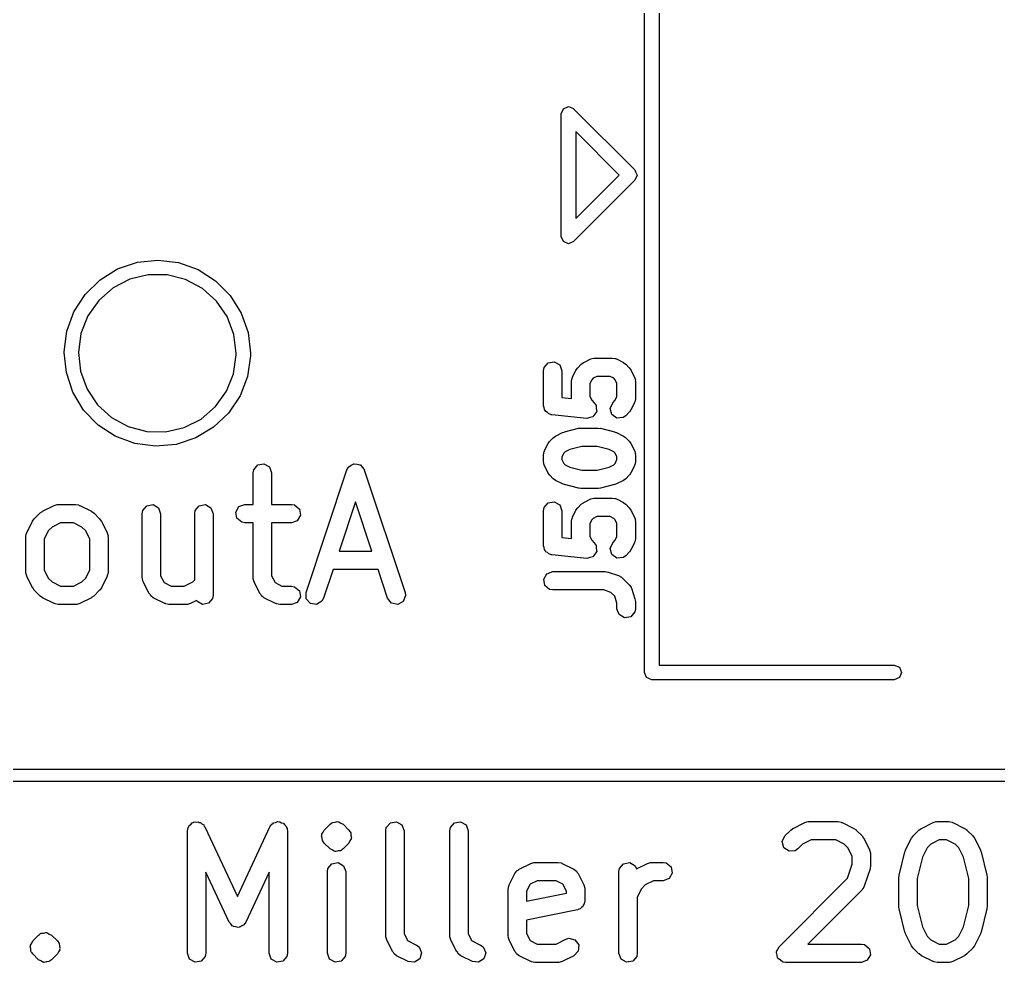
# Model space of a CAD drawing. Extents: x 59.1 to 151.1, y -119.5 to -80.2.
# Drawn here: x 131.72 to 139.71, y -119.53 to -111.83 of the extents above; entities that cross this region are included whole.
import ezdxf

# ---------------------------------------------------------------- set-up
doc = ezdxf.new("R2010")
doc.units = 0
doc.layers.add('BLACK', color=7, linetype='CONTINUOUS')

msp = doc.modelspace()

# ---------------------------------------------------------------- linework, layer by layer
at = {"layer": 'BLACK', "linetype": 'CONTINUOUS'}
for p, q in [((136.82, -117.16), (136.82, -102.04)), ((136.94, -102.1), (136.94, -117.1)), ((136.158, -112.558), (136.2, -112.54)), ((136.2, -112.54), (136.24, -112.556)), ((136.14, -112.6), (136.158, -112.558)), ((136.14, -113.6), (136.14, -112.6)), ((136.24, -112.556), (136.242, -112.558)), ((136.242, -112.558), (136.742, -113.058)), ((136.615, -113.1), (136.26, -112.745)), ((136.26, -112.745), (136.26, -113.455)), ((136.26, -113.455), (136.615, -113.1)), ((136.742, -113.058), (136.742, -113.058)), ((136.742, -113.058), (136.748, -113.072)), ((136.76, -113.1), (136.742, -113.142)), ((136.748, -113.072), (136.76, -113.1)), ((136.742, -113.142), (136.242, -113.642)), ((136.742, -113.142), (136.742, -113.142)), ((136.158, -113.642), (136.14, -113.6)), ((136.2, -113.66), (136.158, -113.642)), ((136.242, -113.642), (136.2, -113.66)), ((132.518, -113.866), (132.679, -113.812)), ((132.679, -113.812), (132.847, -113.794)), ((132.847, -113.794), (133.016, -113.814)), ((133.016, -113.814), (133.175, -113.871)), ((132.374, -113.955), (132.518, -113.866)), ((132.768, -113.914), (132.617, -113.95)), ((132.923, -113.914), (132.768, -113.914)), ((133.073, -113.952), (132.923, -113.914)), ((133.175, -113.871), (133.318, -113.962)), ((132.253, -114.074), (132.374, -113.955)), ((132.617, -113.95), (132.48, -114.021)), ((133.21, -114.025), (133.073, -113.952)), ((133.318, -113.962), (133.438, -114.082)), ((132.161, -114.216), (132.253, -114.074)), ((132.48, -114.021), (132.363, -114.123)), ((133.326, -114.128), (133.21, -114.025)), ((132.363, -114.123), (132.274, -114.249)), ((133.413, -114.255), (133.326, -114.128)), ((133.438, -114.082), (133.527, -114.226)), ((132.103, -114.375), (132.161, -114.216)), ((133.527, -114.226), (133.583, -114.386)), ((132.274, -114.249), (132.218, -114.394)), ((133.468, -114.4), (133.413, -114.255)), ((132.082, -114.543), (132.103, -114.375)), ((132.218, -114.394), (132.197, -114.547)), ((133.583, -114.386), (133.602, -114.554)), ((133.487, -114.554), (133.468, -114.4)), ((132.082, -114.547), (132.082, -114.543)), ((132.099, -114.712), (132.082, -114.547)), ((132.197, -114.547), (132.214, -114.701)), ((133.487, -114.568), (133.487, -114.554)), ((133.602, -114.554), (133.602, -114.575)), ((133.465, -114.721), (133.487, -114.568)), ((133.602, -114.575), (133.578, -114.743)), ((136.001, -114.671), (136.034, -114.632)), ((136.034, -114.632), (136.084, -114.623)), ((136.084, -114.623), (136.129, -114.649)), ((136.304, -114.644), (136.322, -114.631)), ((136.322, -114.631), (136.324, -114.63)), ((136.324, -114.63), (136.381, -114.601)), ((136.381, -114.601), (136.406, -114.594)), ((136.406, -114.594), (136.41, -114.595)), ((136.41, -114.595), (136.414, -114.594)), ((136.414, -114.594), (136.557, -114.594)), ((136.557, -114.594), (136.583, -114.598)), ((136.583, -114.598), (136.586, -114.601)), ((136.586, -114.601), (136.591, -114.601)), ((136.591, -114.601), (136.648, -114.63)), ((136.648, -114.63), (136.666, -114.643)), ((132.152, -114.873), (132.099, -114.712)), ((132.214, -114.701), (132.268, -114.847)), ((135.996, -114.697), (136.001, -114.671)), ((135.996, -114.983), (135.996, -114.697)), ((136.129, -114.649), (136.146, -114.697)), ((136.146, -114.697), (136.146, -114.915)), ((136.233, -114.749), (136.261, -114.692)), ((136.261, -114.692), (136.275, -114.674)), ((136.275, -114.674), (136.276, -114.673)), ((136.276, -114.673), (136.304, -114.644)), ((136.666, -114.643), (136.667, -114.644)), ((136.667, -114.644), (136.696, -114.673)), ((136.696, -114.673), (136.709, -114.691)), ((136.709, -114.691), (136.71, -114.692)), ((136.71, -114.692), (136.739, -114.749)), ((133.407, -114.865), (133.465, -114.721)), ((133.578, -114.743), (133.518, -114.901)), ((136.225, -114.783), (136.23, -114.757)), ((136.225, -114.923), (136.225, -114.783)), ((136.23, -114.757), (136.232, -114.754)), ((136.232, -114.754), (136.233, -114.749)), ((136.39, -114.77), (136.375, -114.801)), ((136.402, -114.759), (136.39, -114.77)), ((136.432, -114.744), (136.402, -114.759)), ((136.539, -114.744), (136.432, -114.744)), ((136.57, -114.759), (136.539, -114.744)), ((136.581, -114.77), (136.57, -114.759)), ((136.596, -114.801), (136.581, -114.77)), ((136.739, -114.749), (136.746, -114.774)), ((136.746, -114.774), (136.745, -114.779)), ((136.745, -114.779), (136.746, -114.783)), ((136.746, -114.783), (136.746, -114.926)), ((132.24, -115.018), (132.152, -114.873)), ((132.268, -114.847), (132.354, -114.975)), ((133.317, -114.99), (133.407, -114.865)), ((136.375, -114.801), (136.375, -114.908)), ((136.596, -114.908), (136.596, -114.801)), ((133.518, -114.901), (133.424, -115.043)), ((136.146, -114.915), (136.225, -114.923)), ((136.375, -114.908), (136.39, -114.938)), ((136.39, -114.938), (136.41, -114.958)), ((136.561, -114.958), (136.581, -114.938)), ((136.581, -114.938), (136.596, -114.908)), ((136.742, -114.951), (136.739, -114.955)), ((136.746, -114.926), (136.742, -114.951)), ((132.358, -115.14), (132.24, -115.018)), ((132.354, -114.975), (132.469, -115.08)), ((133.199, -115.091), (133.317, -114.99)), ((136.002, -114.998), (135.996, -114.983)), ((136.003, -115.014), (136.002, -114.998)), ((136.01, -115.021), (136.003, -115.014)), ((136.014, -115.031), (136.01, -115.021)), ((136.028, -115.039), (136.014, -115.031)), ((136.41, -114.958), (136.425, -114.98)), ((136.429, -115.032), (136.415, -115.052)), ((136.425, -114.98), (136.425, -114.98)), ((136.425, -114.98), (136.426, -114.981)), ((136.426, -114.981), (136.427, -115.006)), ((136.427, -115.006), (136.43, -115.031)), ((136.43, -115.031), (136.429, -115.031)), ((136.429, -115.031), (136.429, -115.032)), ((136.54, -115.005), (136.561, -114.958)), ((136.553, -115.054), (136.54, -115.005)), ((136.71, -115.016), (136.697, -115.034)), ((136.739, -114.959), (136.71, -115.016)), ((136.739, -114.955), (136.739, -114.959)), ((132.469, -115.08), (132.605, -115.153)), ((133.06, -115.161), (133.199, -115.091)), ((133.424, -115.043), (133.301, -115.159)), ((136.039, -115.05), (136.028, -115.039)), ((136.056, -115.055), (136.039, -115.05)), ((136.058, -115.057), (136.056, -115.055)), ((136.06, -115.056), (136.058, -115.057)), ((136.064, -115.057), (136.06, -115.056)), ((136.35, -115.086), (136.064, -115.057)), ((136.351, -115.086), (136.35, -115.086)), ((136.35, -115.086), (136.35, -115.086)), ((136.375, -115.08), (136.351, -115.086)), ((136.399, -115.073), (136.375, -115.08)), ((136.4, -115.073), (136.399, -115.073)), ((136.415, -115.052), (136.4, -115.073)), ((136.4, -115.073), (136.4, -115.073)), ((136.595, -115.084), (136.553, -115.054)), ((136.646, -115.079), (136.595, -115.084)), ((136.667, -115.064), (136.646, -115.079)), ((136.696, -115.036), (136.667, -115.064)), ((136.697, -115.034), (136.696, -115.036)), ((132.499, -115.232), (132.358, -115.14)), ((132.605, -115.153), (132.755, -115.193)), ((132.755, -115.193), (132.909, -115.195)), ((132.909, -115.195), (133.06, -115.161)), ((133.301, -115.159), (133.156, -115.246)), ((136.168, -115.196), (136.282, -115.167)), ((136.282, -115.167), (136.297, -115.166)), ((136.297, -115.166), (136.3, -115.165)), ((136.3, -115.165), (136.443, -115.165)), ((136.443, -115.165), (136.458, -115.168)), ((136.458, -115.168), (136.461, -115.167)), ((136.461, -115.167), (136.575, -115.196)), ((132.658, -115.291), (132.499, -115.232)), ((133.156, -115.246), (132.995, -115.298)), ((136.046, -115.274), (136.047, -115.273)), ((136.047, -115.273), (136.076, -115.244)), ((136.076, -115.244), (136.094, -115.231)), ((136.094, -115.231), (136.095, -115.23)), ((136.095, -115.23), (136.152, -115.201)), ((136.152, -115.201), (136.165, -115.198)), ((136.165, -115.198), (136.168, -115.196)), ((136.575, -115.196), (136.587, -115.201)), ((136.587, -115.201), (136.591, -115.201)), ((136.591, -115.201), (136.648, -115.23)), ((136.648, -115.23), (136.666, -115.243)), ((136.666, -115.243), (136.667, -115.244)), ((136.667, -115.244), (136.696, -115.273)), ((136.696, -115.273), (136.709, -115.291)), ((132.826, -115.314), (132.658, -115.291)), ((132.995, -115.298), (132.826, -115.314)), ((136.004, -115.349), (136.033, -115.292)), ((136.004, -115.354), (136.004, -115.349)), ((136.033, -115.292), (136.046, -115.274)), ((136.212, -115.339), (136.173, -115.359)), ((136.309, -115.315), (136.212, -115.339)), ((136.434, -115.315), (136.309, -115.315)), ((136.531, -115.339), (136.434, -115.315)), ((136.57, -115.359), (136.531, -115.339)), ((136.709, -115.291), (136.71, -115.292)), ((136.71, -115.292), (136.739, -115.349)), ((136.739, -115.349), (136.746, -115.374)), ((135.996, -115.383), (136.001, -115.357)), ((135.996, -115.44), (135.996, -115.383)), ((136.001, -115.357), (136.004, -115.354)), ((136.162, -115.37), (136.146, -115.401)), ((136.146, -115.401), (136.146, -115.422)), ((136.146, -115.422), (136.162, -115.453)), ((136.173, -115.359), (136.162, -115.37)), ((136.581, -115.37), (136.57, -115.359)), ((136.596, -115.401), (136.581, -115.37)), ((136.581, -115.453), (136.596, -115.422)), ((136.596, -115.422), (136.596, -115.401)), ((136.746, -115.374), (136.745, -115.379)), ((136.745, -115.379), (136.746, -115.383)), ((136.746, -115.383), (136.746, -115.44)), ((133.624, -115.53), (133.629, -115.505)), ((133.629, -115.505), (133.662, -115.465)), ((133.662, -115.465), (133.712, -115.457)), ((133.712, -115.457), (133.757, -115.482)), ((133.757, -115.482), (133.774, -115.53)), ((134.057, -116.507), (134.39, -115.507)), ((134.39, -115.507), (134.402, -115.484)), ((134.402, -115.484), (134.404, -115.483)), ((134.404, -115.483), (134.405, -115.481)), ((134.405, -115.481), (134.426, -115.469)), ((134.426, -115.469), (134.446, -115.457)), ((134.446, -115.457), (134.448, -115.457)), ((134.448, -115.457), (134.45, -115.456)), ((134.45, -115.456), (134.473, -115.461)), ((134.473, -115.461), (134.497, -115.464)), ((134.497, -115.464), (134.498, -115.466)), ((134.498, -115.466), (134.5, -115.466)), ((134.5, -115.466), (134.515, -115.485)), ((134.515, -115.485), (134.531, -115.503)), ((134.531, -115.503), (134.531, -115.505)), ((134.531, -115.505), (134.532, -115.507)), ((134.532, -115.507), (134.866, -116.507)), ((135.998, -115.444), (135.996, -115.44)), ((135.997, -115.449), (135.998, -115.444)), ((136.004, -115.474), (135.997, -115.449)), ((136.033, -115.531), (136.004, -115.474)), ((136.162, -115.453), (136.173, -115.464)), ((136.173, -115.464), (136.212, -115.484)), ((136.212, -115.484), (136.309, -115.508)), ((136.309, -115.508), (136.434, -115.508)), ((136.434, -115.508), (136.531, -115.484)), ((136.531, -115.484), (136.57, -115.464)), ((136.57, -115.464), (136.581, -115.453)), ((136.739, -115.474), (136.71, -115.531)), ((136.742, -115.466), (136.739, -115.469)), ((136.739, -115.469), (136.739, -115.474)), ((136.746, -115.44), (136.742, -115.466)), ((133.624, -115.789), (133.624, -115.53)), ((133.774, -115.53), (133.774, -115.789)), ((136.034, -115.532), (136.033, -115.531)), ((136.047, -115.55), (136.034, -115.532)), ((136.076, -115.579), (136.047, -115.55)), ((136.077, -115.579), (136.076, -115.579)), ((136.095, -115.593), (136.077, -115.579)), ((136.152, -115.621), (136.095, -115.593)), ((136.648, -115.593), (136.591, -115.621)), ((136.649, -115.592), (136.648, -115.593)), ((136.667, -115.579), (136.649, -115.592)), ((136.696, -115.55), (136.667, -115.579)), ((136.697, -115.549), (136.696, -115.55)), ((136.71, -115.531), (136.697, -115.549)), ((136.156, -115.622), (136.152, -115.621)), ((136.168, -115.627), (136.156, -115.622)), ((136.282, -115.656), (136.168, -115.627)), ((136.285, -115.655), (136.282, -115.656)), ((136.3, -115.658), (136.285, -115.655)), ((136.443, -115.658), (136.3, -115.658)), ((136.446, -115.657), (136.443, -115.658)), ((136.461, -115.656), (136.446, -115.657)), ((136.575, -115.627), (136.461, -115.656)), ((136.578, -115.625), (136.575, -115.627)), ((136.591, -115.621), (136.578, -115.625)), ((136.324, -115.773), (136.381, -115.744)), ((136.381, -115.744), (136.406, -115.737)), ((136.406, -115.737), (136.41, -115.738)), ((136.41, -115.738), (136.414, -115.736)), ((136.414, -115.736), (136.557, -115.736)), ((136.557, -115.736), (136.583, -115.741)), ((136.583, -115.741), (136.586, -115.744)), ((136.586, -115.744), (136.591, -115.744)), ((136.591, -115.744), (136.648, -115.773)), ((131.904, -115.844), (131.999, -115.797)), ((131.999, -115.797), (132.024, -115.789)), ((132.024, -115.789), (132.028, -115.79)), ((132.028, -115.79), (132.032, -115.789)), ((132.032, -115.789), (132.175, -115.789)), ((132.175, -115.789), (132.201, -115.793)), ((132.201, -115.793), (132.204, -115.796)), ((132.204, -115.796), (132.209, -115.797)), ((132.209, -115.797), (132.304, -115.844)), ((132.724, -115.838), (132.757, -115.799)), ((132.757, -115.799), (132.807, -115.79)), ((132.807, -115.79), (132.852, -115.816)), ((132.852, -115.816), (132.869, -115.864)), ((133.152, -115.838), (133.185, -115.799)), ((133.185, -115.799), (133.236, -115.79)), ((133.236, -115.79), (133.28, -115.816)), ((133.28, -115.816), (133.298, -115.864)), ((133.482, -115.851), (133.508, -115.806)), ((133.508, -115.806), (133.556, -115.789)), ((133.556, -115.789), (133.624, -115.789)), ((133.774, -115.789), (133.937, -115.789)), ((133.937, -115.789), (133.963, -115.793)), ((133.963, -115.793), (134.002, -115.826)), ((134.002, -115.826), (134.011, -115.877)), ((134.461, -115.768), (134.327, -116.17)), ((134.595, -116.17), (134.461, -115.768)), ((135.996, -115.84), (136.001, -115.814)), ((136.001, -115.814), (136.034, -115.775)), ((136.034, -115.775), (136.084, -115.766)), ((136.084, -115.766), (136.129, -115.792)), ((136.129, -115.792), (136.146, -115.84)), ((136.261, -115.835), (136.275, -115.817)), ((136.275, -115.817), (136.276, -115.816)), ((136.276, -115.816), (136.304, -115.787)), ((136.304, -115.787), (136.322, -115.774)), ((136.322, -115.774), (136.324, -115.773)), ((136.648, -115.773), (136.666, -115.786)), ((136.666, -115.786), (136.667, -115.787)), ((136.667, -115.787), (136.696, -115.816)), ((136.696, -115.816), (136.709, -115.834)), ((131.823, -115.925), (131.836, -115.907)), ((131.836, -115.907), (131.837, -115.906)), ((131.837, -115.906), (131.884, -115.858)), ((131.884, -115.858), (131.903, -115.845)), ((131.903, -115.845), (131.904, -115.844)), ((132.304, -115.844), (132.322, -115.858)), ((132.322, -115.858), (132.324, -115.858)), ((132.324, -115.858), (132.371, -115.906)), ((132.371, -115.906), (132.384, -115.924)), ((132.719, -115.864), (132.724, -115.838)), ((132.719, -116.388), (132.719, -115.864)), ((132.869, -115.864), (132.869, -116.37)), ((133.148, -115.864), (133.152, -115.838)), ((133.148, -116.404), (133.148, -115.864)), ((133.298, -115.864), (133.298, -116.53)), ((133.491, -115.901), (133.482, -115.851)), ((133.531, -115.934), (133.491, -115.901)), ((134.011, -115.877), (133.985, -115.921)), ((135.996, -116.126), (135.996, -115.84)), ((136.146, -115.84), (136.146, -116.058)), ((136.225, -115.926), (136.23, -115.9)), ((136.23, -115.9), (136.232, -115.897)), ((136.232, -115.897), (136.233, -115.892)), ((136.233, -115.892), (136.261, -115.835)), ((136.39, -115.913), (136.375, -115.943)), ((136.402, -115.902), (136.39, -115.913)), ((136.432, -115.886), (136.402, -115.902)), ((136.539, -115.886), (136.432, -115.886)), ((136.57, -115.902), (136.539, -115.886)), ((136.581, -115.913), (136.57, -115.902)), ((136.596, -115.943), (136.581, -115.913)), ((136.709, -115.834), (136.71, -115.835)), ((136.71, -115.835), (136.739, -115.892)), ((136.739, -115.892), (136.746, -115.917)), ((131.775, -116.021), (131.823, -115.925)), ((131.982, -115.973), (131.951, -116.003)), ((132.05, -115.939), (131.982, -115.973)), ((132.158, -115.939), (132.05, -115.939)), ((132.226, -115.973), (132.158, -115.939)), ((132.257, -116.003), (132.226, -115.973)), ((132.384, -115.924), (132.385, -115.925)), ((132.385, -115.925), (132.433, -116.021)), ((133.556, -115.939), (133.531, -115.934)), ((133.624, -115.939), (133.556, -115.939)), ((133.624, -116.388), (133.624, -115.939)), ((133.937, -115.939), (133.774, -115.939)), ((133.774, -115.939), (133.774, -116.37)), ((133.985, -115.921), (133.937, -115.939)), ((136.225, -116.066), (136.225, -115.926)), ((136.375, -115.943), (136.375, -116.051)), ((136.596, -116.051), (136.596, -115.943)), ((136.746, -115.917), (136.745, -115.922)), ((136.745, -115.922), (136.746, -115.926)), ((136.746, -115.926), (136.746, -116.069)), ((131.767, -116.054), (131.772, -116.029)), ((131.767, -116.34), (131.767, -116.054)), ((131.772, -116.029), (131.774, -116.025)), ((131.774, -116.025), (131.775, -116.021)), ((131.951, -116.003), (131.917, -116.072)), ((131.917, -116.072), (131.917, -116.322)), ((132.291, -116.072), (132.257, -116.003)), ((132.291, -116.322), (132.291, -116.072)), ((132.433, -116.021), (132.44, -116.046)), ((132.44, -116.046), (132.439, -116.05)), ((132.439, -116.05), (132.441, -116.054)), ((132.441, -116.054), (132.441, -116.34)), ((136.146, -116.058), (136.225, -116.066)), ((136.375, -116.051), (136.39, -116.081)), ((136.581, -116.081), (136.596, -116.051)), ((136.746, -116.069), (136.742, -116.094)), ((136.002, -116.141), (135.996, -116.126)), ((136.003, -116.157), (136.002, -116.141)), ((136.39, -116.081), (136.41, -116.101)), ((136.41, -116.101), (136.425, -116.123)), ((136.425, -116.123), (136.425, -116.123)), ((136.425, -116.123), (136.426, -116.123)), ((136.426, -116.123), (136.427, -116.149)), ((136.427, -116.149), (136.43, -116.174)), ((136.54, -116.148), (136.561, -116.101)), ((136.553, -116.197), (136.54, -116.148)), ((136.561, -116.101), (136.581, -116.081)), ((136.739, -116.102), (136.71, -116.159)), ((136.742, -116.094), (136.739, -116.098)), ((136.739, -116.098), (136.739, -116.102)), ((134.327, -116.17), (134.595, -116.17)), ((136.01, -116.164), (136.003, -116.157)), ((136.014, -116.174), (136.01, -116.164)), ((136.028, -116.182), (136.014, -116.174)), ((136.039, -116.193), (136.028, -116.182)), ((136.056, -116.198), (136.039, -116.193)), ((136.058, -116.2), (136.056, -116.198)), ((136.06, -116.199), (136.058, -116.2)), ((136.064, -116.2), (136.06, -116.199)), ((136.35, -116.229), (136.064, -116.2)), ((136.351, -116.229), (136.35, -116.229)), ((136.35, -116.229), (136.35, -116.229)), ((136.375, -116.222), (136.351, -116.229)), ((136.399, -116.216), (136.375, -116.222)), ((136.4, -116.216), (136.399, -116.216)), ((136.415, -116.195), (136.4, -116.216)), ((136.4, -116.216), (136.4, -116.216)), ((136.429, -116.175), (136.415, -116.195)), ((136.43, -116.174), (136.429, -116.174)), ((136.429, -116.174), (136.429, -116.175)), ((136.595, -116.227), (136.553, -116.197)), ((136.646, -116.222), (136.595, -116.227)), ((136.667, -116.207), (136.646, -116.222)), ((136.696, -116.179), (136.667, -116.207)), ((136.697, -116.177), (136.696, -116.179)), ((136.71, -116.159), (136.697, -116.177)), ((131.769, -116.344), (131.767, -116.34)), ((131.767, -116.348), (131.769, -116.344)), ((131.775, -116.373), (131.767, -116.348)), ((131.823, -116.469), (131.775, -116.373)), ((131.917, -116.322), (131.951, -116.391)), ((131.951, -116.391), (131.982, -116.421)), ((132.226, -116.421), (132.257, -116.391)), ((132.257, -116.391), (132.291, -116.322)), ((132.433, -116.373), (132.385, -116.469)), ((132.436, -116.366), (132.433, -116.369)), ((132.433, -116.369), (132.433, -116.373)), ((132.441, -116.34), (132.436, -116.366)), ((132.721, -116.392), (132.719, -116.388)), ((132.72, -116.396), (132.721, -116.392)), ((132.869, -116.37), (132.898, -116.427)), ((133.626, -116.392), (133.624, -116.388)), ((133.625, -116.396), (133.626, -116.392)), ((133.774, -116.37), (133.803, -116.427)), ((134.277, -116.32), (134.199, -116.554)), ((134.645, -116.32), (134.277, -116.32)), ((134.723, -116.554), (134.645, -116.32)), ((135.998, -116.398), (136.023, -116.354)), ((136.023, -116.354), (136.071, -116.336)), ((136.071, -116.336), (136.5, -116.336)), ((136.5, -116.336), (136.522, -116.34)), ((136.522, -116.34), (136.524, -116.34)), ((136.524, -116.34), (136.609, -116.369)), ((136.609, -116.369), (136.632, -116.381)), ((136.632, -116.381), (136.635, -116.385)), ((136.635, -116.385), (136.639, -116.387)), ((136.639, -116.387), (136.696, -116.444)), ((131.824, -116.47), (131.823, -116.469)), ((131.837, -116.488), (131.824, -116.47)), ((131.982, -116.421), (132.05, -116.455)), ((132.05, -116.455), (132.158, -116.455)), ((132.158, -116.455), (132.226, -116.421)), ((132.385, -116.469), (132.372, -116.487)), ((132.727, -116.421), (132.72, -116.396)), ((132.775, -116.516), (132.727, -116.421)), ((132.898, -116.427), (132.955, -116.455)), ((132.955, -116.455), (133.062, -116.455)), ((133.062, -116.455), (133.131, -116.421)), ((133.131, -116.421), (133.148, -116.404)), ((133.632, -116.421), (133.625, -116.396)), ((133.68, -116.516), (133.632, -116.421)), ((133.803, -116.427), (133.86, -116.455)), ((133.86, -116.455), (133.937, -116.455)), ((133.937, -116.455), (133.963, -116.46)), ((133.963, -116.46), (134.002, -116.493)), ((136.006, -116.449), (135.998, -116.398)), ((136.046, -116.482), (136.006, -116.449)), ((136.696, -116.444), (136.711, -116.465)), ((136.711, -116.465), (136.711, -116.47)), ((136.711, -116.47), (136.714, -116.473)), ((131.884, -116.536), (131.837, -116.488)), ((131.886, -116.536), (131.884, -116.536)), ((131.904, -116.55), (131.886, -116.536)), ((131.999, -116.597), (131.904, -116.55)), ((132.304, -116.55), (132.209, -116.597)), ((132.305, -116.549), (132.304, -116.55)), ((132.324, -116.536), (132.305, -116.549)), ((132.371, -116.488), (132.324, -116.536)), ((132.372, -116.487), (132.371, -116.488)), ((132.783, -116.524), (132.775, -116.516)), ((132.788, -116.534), (132.783, -116.524)), ((132.808, -116.55), (132.788, -116.534)), ((132.904, -116.597), (132.808, -116.55)), ((133.298, -116.53), (133.293, -116.556)), ((133.688, -116.524), (133.68, -116.516)), ((133.692, -116.534), (133.688, -116.524)), ((133.713, -116.55), (133.692, -116.534)), ((133.808, -116.597), (133.713, -116.55)), ((134.011, -116.543), (133.985, -116.588)), ((134.002, -116.493), (134.011, -116.543)), ((134.058, -116.558), (134.057, -116.507)), ((134.869, -116.532), (134.85, -116.58)), ((134.866, -116.507), (134.869, -116.532)), ((136.071, -116.486), (136.046, -116.482)), ((136.488, -116.486), (136.071, -116.486)), ((136.545, -116.506), (136.488, -116.486)), ((136.577, -116.538), (136.545, -116.506)), ((136.596, -116.595), (136.577, -116.538)), ((136.714, -116.473), (136.743, -116.559)), ((132.003, -116.598), (131.999, -116.597)), ((132.007, -116.601), (132.003, -116.598)), ((132.032, -116.605), (132.007, -116.601)), ((132.175, -116.605), (132.032, -116.605)), ((132.18, -116.604), (132.175, -116.605)), ((132.184, -116.605), (132.18, -116.604)), ((132.209, -116.597), (132.184, -116.605)), ((132.908, -116.598), (132.904, -116.597)), ((132.912, -116.601), (132.908, -116.598)), ((132.937, -116.605), (132.912, -116.601)), ((133.08, -116.605), (132.937, -116.605)), ((133.084, -116.604), (133.08, -116.605)), ((133.089, -116.605), (133.084, -116.604)), ((133.114, -116.597), (133.089, -116.605)), ((133.163, -116.573), (133.114, -116.597)), ((133.165, -116.579), (133.163, -116.573)), ((133.21, -116.604), (133.165, -116.579)), ((133.26, -116.595), (133.21, -116.604)), ((133.293, -116.556), (133.26, -116.595)), ((133.813, -116.598), (133.808, -116.597)), ((133.816, -116.601), (133.813, -116.598)), ((133.842, -116.605), (133.816, -116.601)), ((133.937, -116.605), (133.842, -116.605)), ((133.985, -116.588), (133.937, -116.605)), ((134.092, -116.596), (134.058, -116.558)), ((134.143, -116.604), (134.092, -116.596)), ((134.186, -116.577), (134.143, -116.604)), ((134.199, -116.554), (134.186, -116.577)), ((134.755, -116.594), (134.723, -116.554)), ((134.805, -116.605), (134.755, -116.594)), ((134.85, -116.58), (134.805, -116.605)), ((136.596, -116.64), (136.596, -116.595)), ((136.743, -116.559), (136.746, -116.581)), ((136.746, -116.581), (136.746, -116.583)), ((136.746, -116.583), (136.746, -116.64)), ((136.614, -116.688), (136.596, -116.64)), ((136.658, -116.714), (136.614, -116.688)), ((136.709, -116.705), (136.658, -116.714)), ((136.742, -116.666), (136.709, -116.705)), ((136.746, -116.64), (136.742, -116.666)), ((136.94, -117.1), (138.86, -117.1)), ((138.86, -117.1), (138.902, -117.118)), ((136.838, -117.202), (136.82, -117.16)), ((138.902, -117.118), (138.92, -117.16)), ((138.92, -117.16), (138.902, -117.202)), ((136.88, -117.22), (136.838, -117.202)), ((138.86, -117.22), (136.88, -117.22)), ((138.902, -117.202), (138.86, -117.22)), ((75, -117.95), (149, -117.95)), ((149, -118.05), (75, -118.05)), ((133.115, -118.4), (133.126, -118.387)), ((133.126, -118.387), (133.135, -118.386)), ((133.135, -118.386), (133.144, -118.38)), ((133.144, -118.38), (133.16, -118.381)), ((133.16, -118.381), (133.176, -118.379)), ((133.176, -118.379), (133.185, -118.384)), ((133.185, -118.384), (133.195, -118.384)), ((133.195, -118.384), (133.206, -118.396)), ((133.786, -118.395), (133.792, -118.387)), ((133.792, -118.387), (133.808, -118.385)), ((133.808, -118.385), (133.823, -118.378)), ((133.823, -118.378), (133.833, -118.38)), ((133.833, -118.38), (133.843, -118.379)), ((133.843, -118.379), (133.857, -118.387)), ((133.857, -118.387), (133.873, -118.391)), ((133.873, -118.391), (133.879, -118.399)), ((134.261, -118.394), (134.263, -118.391)), ((134.263, -118.391), (134.266, -118.39)), ((134.266, -118.39), (134.268, -118.387)), ((134.266, -118.39), (134.266, -118.39)), ((134.268, -118.387), (134.27, -118.387)), ((134.27, -118.387), (134.274, -118.384)), ((134.274, -118.384), (134.294, -118.383)), ((134.294, -118.383), (134.312, -118.378)), ((134.312, -118.378), (134.316, -118.379)), ((134.316, -118.379), (134.319, -118.379)), ((134.319, -118.379), (134.322, -118.38)), ((134.322, -118.38), (134.325, -118.38)), ((134.325, -118.38), (134.341, -118.391)), ((134.341, -118.391), (134.359, -118.399)), ((134.712, -118.427), (134.745, -118.387)), ((134.745, -118.387), (134.795, -118.379)), ((134.795, -118.379), (134.84, -118.404)), ((135.235, -118.427), (135.268, -118.387)), ((135.268, -118.387), (135.319, -118.379)), ((135.319, -118.379), (135.363, -118.404)), ((138.034, -118.433), (138.13, -118.385)), ((138.13, -118.385), (138.155, -118.378)), ((138.155, -118.378), (138.159, -118.379)), ((138.159, -118.379), (138.163, -118.377)), ((138.163, -118.377), (138.401, -118.377)), ((138.401, -118.377), (138.427, -118.382)), ((138.427, -118.382), (138.43, -118.385)), ((138.43, -118.385), (138.435, -118.385)), ((138.435, -118.385), (138.53, -118.433)), ((139.082, -118.433), (139.177, -118.385)), ((139.177, -118.385), (139.202, -118.378)), ((139.202, -118.378), (139.207, -118.379)), ((139.207, -118.379), (139.211, -118.377)), ((139.211, -118.377), (139.306, -118.377)), ((139.306, -118.377), (139.332, -118.382)), ((139.332, -118.382), (139.335, -118.385)), ((139.335, -118.385), (139.339, -118.385)), ((139.339, -118.385), (139.435, -118.433)), ((133.088, -118.452), (133.093, -118.427)), ((133.088, -119.452), (133.088, -118.452)), ((133.093, -118.427), (133.099, -118.419)), ((133.099, -118.419), (133.102, -118.409)), ((133.102, -118.409), (133.115, -118.4)), ((133.206, -118.396), (133.221, -118.404)), ((133.221, -118.404), (133.224, -118.414)), ((133.224, -118.414), (133.231, -118.421)), ((133.231, -118.421), (133.496, -118.989)), ((133.496, -118.989), (133.762, -118.421)), ((133.762, -118.421), (133.777, -118.399)), ((133.777, -118.399), (133.786, -118.395)), ((133.879, -118.399), (133.887, -118.404)), ((133.887, -118.404), (133.893, -118.42)), ((133.893, -118.42), (133.902, -118.433)), ((133.902, -118.433), (133.901, -118.443)), ((133.901, -118.443), (133.905, -118.452)), ((133.905, -118.452), (133.905, -119.452)), ((134.186, -118.481), (134.197, -118.465)), ((134.197, -118.465), (134.205, -118.447)), ((134.205, -118.447), (134.253, -118.399)), ((134.253, -118.399), (134.261, -118.394)), ((134.359, -118.399), (134.407, -118.447)), ((134.407, -118.447), (134.412, -118.455)), ((134.412, -118.455), (134.415, -118.457)), ((134.415, -118.457), (134.416, -118.46)), ((134.416, -118.46), (134.422, -118.468)), ((134.422, -118.468), (134.423, -118.488)), ((134.707, -118.452), (134.712, -118.427)), ((134.707, -119.31), (134.707, -118.452)), ((134.84, -118.404), (134.857, -118.452)), ((134.857, -118.452), (134.857, -119.292)), ((135.231, -118.452), (135.235, -118.427)), ((135.231, -119.31), (135.231, -118.452)), ((135.363, -118.404), (135.381, -118.452)), ((135.381, -118.452), (135.381, -119.292)), ((137.967, -118.495), (138.015, -118.447)), ((138.015, -118.447), (138.033, -118.434)), ((138.033, -118.434), (138.034, -118.433)), ((138.53, -118.433), (138.548, -118.446)), ((138.548, -118.446), (138.549, -118.447)), ((138.549, -118.447), (138.597, -118.495)), ((139.015, -118.495), (139.062, -118.447)), ((139.062, -118.447), (139.081, -118.434)), ((139.081, -118.434), (139.082, -118.433)), ((139.435, -118.433), (139.453, -118.446)), ((139.453, -118.446), (139.454, -118.447)), ((139.454, -118.447), (139.502, -118.495)), ((134.184, -118.493), (134.186, -118.487)), ((134.189, -118.512), (134.184, -118.493)), ((134.186, -118.487), (134.186, -118.481)), ((134.19, -118.532), (134.189, -118.512)), ((134.196, -118.54), (134.19, -118.532)), ((134.197, -118.543), (134.196, -118.54)), ((134.2, -118.545), (134.197, -118.543)), ((134.205, -118.553), (134.2, -118.545)), ((134.415, -118.535), (134.407, -118.553)), ((134.426, -118.519), (134.415, -118.535)), ((134.423, -118.488), (134.428, -118.507)), ((134.428, -118.507), (134.425, -118.513)), ((134.425, -118.513), (134.426, -118.519)), ((137.946, -118.541), (137.967, -118.495)), ((137.959, -118.591), (137.946, -118.541)), ((138.181, -118.527), (138.112, -118.562)), ((138.383, -118.527), (138.181, -118.527)), ((138.452, -118.562), (138.383, -118.527)), ((138.597, -118.495), (138.61, -118.513)), ((138.61, -118.513), (138.611, -118.514)), ((138.611, -118.514), (138.659, -118.609)), ((138.953, -118.609), (139.001, -118.514)), ((139.001, -118.514), (139.014, -118.496)), ((139.014, -118.496), (139.015, -118.495)), ((139.228, -118.527), (139.16, -118.562)), ((139.288, -118.527), (139.228, -118.527)), ((139.357, -118.562), (139.288, -118.527)), ((139.502, -118.495), (139.515, -118.513)), ((139.515, -118.513), (139.516, -118.514)), ((139.516, -118.514), (139.564, -118.609)), ((134.253, -118.601), (134.205, -118.553)), ((134.271, -118.609), (134.253, -118.601)), ((134.287, -118.62), (134.271, -118.609)), ((134.29, -118.62), (134.287, -118.62)), ((134.293, -118.621), (134.29, -118.62)), ((134.296, -118.621), (134.293, -118.621)), ((134.299, -118.622), (134.296, -118.621)), ((134.318, -118.617), (134.299, -118.622)), ((134.338, -118.616), (134.318, -118.617)), ((134.341, -118.613), (134.338, -118.616)), ((134.343, -118.613), (134.341, -118.613)), ((134.346, -118.61), (134.343, -118.613)), ((134.349, -118.609), (134.346, -118.61)), ((134.346, -118.61), (134.346, -118.61)), ((134.351, -118.606), (134.349, -118.609)), ((134.359, -118.601), (134.351, -118.606)), ((134.407, -118.553), (134.359, -118.601)), ((138.001, -118.62), (137.959, -118.591)), ((138.052, -118.616), (138.001, -118.62)), ((138.073, -118.601), (138.052, -118.616)), ((138.112, -118.562), (138.073, -118.601)), ((138.482, -118.592), (138.452, -118.562)), ((138.517, -118.661), (138.482, -118.592)), ((138.659, -118.609), (138.666, -118.634)), ((138.9, -118.815), (138.947, -118.625)), ((138.947, -118.625), (138.953, -118.613)), ((138.953, -118.613), (138.953, -118.609)), ((139.129, -118.592), (139.091, -118.669)), ((139.16, -118.562), (139.129, -118.592)), ((139.387, -118.592), (139.357, -118.562)), ((139.426, -118.669), (139.387, -118.592)), ((139.564, -118.609), (139.567, -118.622)), ((139.567, -118.622), (139.569, -118.625)), ((139.569, -118.625), (139.617, -118.815)), ((138.517, -118.726), (138.517, -118.661)), ((138.666, -118.634), (138.665, -118.639)), ((138.665, -118.639), (138.667, -118.643)), ((138.667, -118.643), (138.667, -118.738)), ((139.091, -118.669), (139.048, -118.843)), ((139.469, -118.843), (139.426, -118.669)), ((133.428, -119.198), (133.238, -118.79)), ((133.238, -118.79), (133.238, -119.452)), ((133.755, -118.79), (133.564, -119.198)), ((133.755, -119.452), (133.755, -118.79)), ((134.231, -118.786), (134.235, -118.76)), ((134.231, -119.452), (134.231, -118.786)), ((134.235, -118.76), (134.268, -118.721)), ((134.268, -118.721), (134.319, -118.712)), ((134.319, -118.712), (134.363, -118.738)), ((134.363, -118.738), (134.381, -118.786)), ((134.381, -118.786), (134.381, -119.452)), ((135.763, -118.8), (135.778, -118.779)), ((135.778, -118.779), (135.788, -118.774)), ((135.788, -118.774), (135.796, -118.766)), ((135.796, -118.766), (135.891, -118.719)), ((135.891, -118.719), (135.916, -118.711)), ((135.916, -118.711), (135.921, -118.712)), ((135.921, -118.712), (135.925, -118.711)), ((135.925, -118.711), (136.115, -118.711)), ((136.115, -118.711), (136.141, -118.715)), ((136.141, -118.715), (136.145, -118.718)), ((136.145, -118.718), (136.149, -118.719)), ((136.149, -118.719), (136.244, -118.766)), ((136.244, -118.766), (136.265, -118.782)), ((136.265, -118.782), (136.27, -118.792)), ((136.612, -118.786), (136.616, -118.76)), ((136.612, -119.452), (136.612, -118.786)), ((136.616, -118.76), (136.649, -118.721)), ((136.649, -118.721), (136.7, -118.712)), ((136.7, -118.712), (136.744, -118.738)), ((136.744, -118.738), (136.754, -118.764)), ((136.754, -118.764), (136.844, -118.719)), ((136.844, -118.719), (136.869, -118.711)), ((136.869, -118.711), (136.873, -118.712)), ((136.873, -118.712), (136.877, -118.711)), ((136.877, -118.711), (136.973, -118.711)), ((136.973, -118.711), (136.998, -118.715)), ((136.998, -118.715), (137.038, -118.748)), ((137.038, -118.748), (137.046, -118.799)), ((138.478, -118.84), (138.517, -118.726)), ((138.663, -118.762), (138.615, -118.905)), ((138.667, -118.738), (138.663, -118.76)), ((138.663, -118.76), (138.663, -118.762)), ((135.715, -118.895), (135.763, -118.8)), ((135.943, -118.861), (135.886, -118.889)), ((136.098, -118.861), (135.943, -118.861)), ((136.155, -118.889), (136.098, -118.861)), ((136.27, -118.792), (136.278, -118.8)), ((136.278, -118.8), (136.325, -118.895)), ((136.895, -118.861), (136.827, -118.895)), ((136.973, -118.861), (136.895, -118.861)), ((137.021, -118.843), (136.973, -118.861)), ((137.046, -118.799), (137.021, -118.843)), ((137.92, -119.399), (138.478, -118.84)), ((138.898, -118.833), (138.9, -118.819)), ((138.898, -119.071), (138.898, -118.833)), ((138.9, -118.819), (138.9, -118.815)), ((139.048, -118.843), (139.048, -119.062)), ((139.469, -119.062), (139.469, -118.843)), ((139.617, -118.815), (139.618, -118.83)), ((139.618, -118.83), (139.619, -118.833)), ((139.619, -118.833), (139.619, -119.071)), ((135.707, -118.929), (135.712, -118.903)), ((135.707, -119.31), (135.707, -118.929)), ((135.712, -118.903), (135.715, -118.899)), ((135.715, -118.899), (135.715, -118.895)), ((135.886, -118.889), (135.857, -118.946)), ((135.857, -118.946), (135.857, -119.028)), ((136.183, -118.946), (136.155, -118.889)), ((136.183, -118.962), (136.183, -118.946)), ((136.325, -118.895), (136.333, -118.92)), ((136.333, -118.92), (136.332, -118.924)), ((136.332, -118.924), (136.333, -118.929)), ((136.333, -118.929), (136.333, -119.024)), ((136.796, -118.925), (136.762, -118.994)), ((136.827, -118.895), (136.796, -118.925)), ((138.597, -118.934), (138.154, -119.377)), ((138.599, -118.93), (138.597, -118.934)), ((138.603, -118.928), (138.599, -118.93)), ((138.615, -118.905), (138.603, -118.928)), ((135.857, -119.028), (136.183, -118.962)), ((136.333, -119.024), (136.329, -119.049)), ((136.762, -118.994), (136.762, -119.452)), ((136.273, -119.097), (135.857, -119.181)), ((136.284, -119.091), (136.273, -119.097)), ((136.296, -119.089), (136.284, -119.091)), ((136.305, -119.078), (136.296, -119.089)), ((136.317, -119.071), (136.305, -119.078)), ((136.321, -119.059), (136.317, -119.071)), ((136.329, -119.049), (136.321, -119.059)), ((138.899, -119.075), (138.898, -119.071)), ((138.9, -119.09), (138.899, -119.075)), ((138.947, -119.28), (138.9, -119.09)), ((139.048, -119.062), (139.091, -119.236)), ((139.426, -119.236), (139.469, -119.062)), ((139.617, -119.09), (139.569, -119.28)), ((139.619, -119.071), (139.616, -119.086)), ((139.616, -119.086), (139.617, -119.09)), ((135.857, -119.181), (135.857, -119.292)), ((133.442, -119.212), (133.428, -119.198)), ((133.453, -119.228), (133.442, -119.212)), ((133.46, -119.23), (133.453, -119.228)), ((133.465, -119.235), (133.46, -119.23)), ((133.484, -119.236), (133.465, -119.235)), ((133.503, -119.241), (133.484, -119.236)), ((133.509, -119.239), (133.503, -119.241)), ((133.516, -119.239), (133.509, -119.239)), ((133.532, -119.228), (133.516, -119.239)), ((133.549, -119.22), (133.532, -119.228)), ((133.555, -119.212), (133.549, -119.22)), ((133.558, -119.21), (133.555, -119.212)), ((133.559, -119.206), (133.558, -119.21)), ((133.564, -119.198), (133.559, -119.206)), ((139.091, -119.236), (139.129, -119.313)), ((139.387, -119.313), (139.426, -119.236)), ((131.824, -119.352), (131.872, -119.304)), ((131.872, -119.304), (131.88, -119.298)), ((131.88, -119.298), (131.882, -119.296)), ((131.882, -119.296), (131.885, -119.295)), ((131.885, -119.295), (131.887, -119.292)), ((131.885, -119.295), (131.885, -119.295)), ((131.887, -119.292), (131.889, -119.292)), ((131.889, -119.292), (131.893, -119.289)), ((131.893, -119.289), (131.913, -119.287)), ((131.913, -119.287), (131.932, -119.282)), ((131.932, -119.282), (131.935, -119.284)), ((131.935, -119.284), (131.938, -119.283)), ((131.938, -119.283), (131.941, -119.285)), ((131.941, -119.285), (131.944, -119.285)), ((131.944, -119.285), (131.96, -119.296)), ((131.96, -119.296), (131.978, -119.304)), ((131.978, -119.304), (132.026, -119.352)), ((134.709, -119.314), (134.707, -119.31)), ((134.708, -119.318), (134.709, -119.314)), ((134.715, -119.343), (134.708, -119.318)), ((134.763, -119.438), (134.715, -119.343)), ((134.857, -119.292), (134.886, -119.349)), ((134.886, -119.349), (134.959, -119.385)), ((135.232, -119.314), (135.231, -119.31)), ((135.231, -119.318), (135.232, -119.314)), ((135.239, -119.343), (135.231, -119.318)), ((135.286, -119.438), (135.239, -119.343)), ((135.381, -119.292), (135.409, -119.349)), ((135.409, -119.349), (135.482, -119.385)), ((135.709, -119.314), (135.707, -119.31)), ((135.708, -119.318), (135.709, -119.314)), ((135.715, -119.343), (135.708, -119.318)), ((135.763, -119.438), (135.715, -119.343)), ((135.857, -119.292), (135.886, -119.349)), ((135.886, -119.349), (135.943, -119.377)), ((136.098, -119.377), (136.177, -119.338)), ((136.177, -119.338), (136.202, -119.33)), ((136.202, -119.33), (136.252, -119.342)), ((136.252, -119.342), (136.283, -119.383)), ((138.949, -119.283), (138.947, -119.28)), ((138.953, -119.295), (138.949, -119.283)), ((139.001, -119.391), (138.953, -119.295)), ((139.129, -119.313), (139.16, -119.343)), ((139.16, -119.343), (139.228, -119.377)), ((139.288, -119.377), (139.357, -119.343)), ((139.357, -119.343), (139.387, -119.313)), ((139.564, -119.295), (139.516, -119.391)), ((139.569, -119.28), (139.564, -119.292)), ((139.564, -119.292), (139.564, -119.295)), ((131.803, -119.398), (131.806, -119.392)), ((131.808, -119.417), (131.803, -119.398)), ((131.805, -119.385), (131.816, -119.369)), ((131.806, -119.392), (131.805, -119.385)), ((131.809, -119.436), (131.808, -119.417)), ((131.816, -119.369), (131.824, -119.352)), ((132.026, -119.352), (132.031, -119.36)), ((132.031, -119.36), (132.034, -119.362)), ((132.034, -119.362), (132.035, -119.365)), ((132.045, -119.424), (132.034, -119.44)), ((132.035, -119.365), (132.041, -119.373)), ((132.041, -119.373), (132.042, -119.392)), ((132.042, -119.392), (132.047, -119.411)), ((132.047, -119.411), (132.044, -119.417)), ((132.044, -119.417), (132.045, -119.424)), ((134.959, -119.385), (134.979, -119.401)), ((134.979, -119.401), (135, -119.448)), ((135.482, -119.385), (135.503, -119.401)), ((135.503, -119.401), (135.524, -119.448)), ((135.943, -119.377), (136.098, -119.377)), ((136.283, -119.383), (136.28, -119.435)), ((137.899, -119.439), (137.91, -119.42)), ((137.91, -119.42), (137.92, -119.399)), ((138.154, -119.377), (138.592, -119.377)), ((138.592, -119.377), (138.617, -119.382)), ((138.617, -119.382), (138.657, -119.415)), ((138.657, -119.415), (138.666, -119.465)), ((139.002, -119.392), (139.001, -119.391)), ((139.015, -119.41), (139.002, -119.392)), ((139.062, -119.458), (139.015, -119.41)), ((139.228, -119.377), (139.288, -119.377)), ((139.502, -119.41), (139.454, -119.458)), ((139.503, -119.409), (139.502, -119.41)), ((139.516, -119.391), (139.503, -119.409)), ((131.815, -119.445), (131.809, -119.436)), ((131.816, -119.448), (131.815, -119.445)), ((131.819, -119.45), (131.816, -119.448)), ((131.824, -119.458), (131.819, -119.45)), ((131.872, -119.505), (131.824, -119.458)), ((131.89, -119.514), (131.872, -119.505)), ((131.978, -119.505), (131.97, -119.511)), ((132.026, -119.458), (131.978, -119.505)), ((132.034, -119.44), (132.026, -119.458)), ((133.106, -119.501), (133.088, -119.452)), ((133.15, -119.526), (133.106, -119.501)), ((133.234, -119.478), (133.201, -119.517)), ((133.238, -119.452), (133.234, -119.478)), ((133.772, -119.501), (133.755, -119.452)), ((133.817, -119.526), (133.772, -119.501)), ((133.9, -119.478), (133.867, -119.517)), ((133.905, -119.452), (133.9, -119.478)), ((134.248, -119.501), (134.231, -119.452)), ((134.293, -119.526), (134.248, -119.501)), ((134.376, -119.478), (134.343, -119.517)), ((134.381, -119.452), (134.376, -119.478)), ((134.771, -119.446), (134.763, -119.438)), ((134.775, -119.456), (134.771, -119.446)), ((134.796, -119.472), (134.775, -119.456)), ((134.891, -119.519), (134.796, -119.472)), ((134.985, -119.497), (134.942, -119.525)), ((135, -119.448), (134.985, -119.497)), ((135.295, -119.446), (135.286, -119.438)), ((135.299, -119.456), (135.295, -119.446)), ((135.32, -119.472), (135.299, -119.456)), ((135.415, -119.519), (135.32, -119.472)), ((135.509, -119.497), (135.466, -119.525)), ((135.524, -119.448), (135.509, -119.497)), ((135.771, -119.446), (135.763, -119.438)), ((135.775, -119.456), (135.771, -119.446)), ((135.796, -119.472), (135.775, -119.456)), ((135.891, -119.519), (135.796, -119.472)), ((136.244, -119.472), (136.149, -119.519)), ((136.28, -119.435), (136.244, -119.472)), ((136.629, -119.501), (136.612, -119.452)), ((136.674, -119.526), (136.629, -119.501)), ((136.757, -119.478), (136.724, -119.517)), ((136.762, -119.452), (136.757, -119.478)), ((137.898, -119.446), (137.899, -119.443)), ((137.904, -119.468), (137.898, -119.446)), ((137.899, -119.443), (137.899, -119.439)), ((137.908, -119.49), (137.904, -119.468)), ((137.91, -119.492), (137.908, -119.49)), ((137.911, -119.495), (137.91, -119.492)), ((137.93, -119.508), (137.911, -119.495)), ((137.947, -119.523), (137.93, -119.508)), ((138.64, -119.51), (138.592, -119.527)), ((138.666, -119.465), (138.64, -119.51)), ((139.064, -119.458), (139.062, -119.458)), ((139.082, -119.472), (139.064, -119.458)), ((139.177, -119.519), (139.082, -119.472)), ((139.435, -119.472), (139.339, -119.519)), ((139.436, -119.471), (139.435, -119.472)), ((139.454, -119.458), (139.436, -119.471)), ((131.906, -119.525), (131.89, -119.514)), ((131.909, -119.525), (131.906, -119.525)), ((131.912, -119.526), (131.909, -119.525)), ((131.915, -119.526), (131.912, -119.526)), ((131.918, -119.527), (131.915, -119.526)), ((131.937, -119.522), (131.918, -119.527)), ((131.957, -119.52), (131.937, -119.522)), ((131.961, -119.518), (131.957, -119.52)), ((131.963, -119.517), (131.961, -119.518)), ((131.965, -119.515), (131.963, -119.517)), ((131.968, -119.514), (131.965, -119.515)), ((131.965, -119.515), (131.965, -119.515)), ((131.97, -119.511), (131.968, -119.514)), ((133.201, -119.517), (133.15, -119.526)), ((133.867, -119.517), (133.817, -119.526)), ((134.343, -119.517), (134.293, -119.526)), ((134.942, -119.525), (134.891, -119.519)), ((135.466, -119.525), (135.415, -119.519)), ((135.896, -119.52), (135.891, -119.519)), ((135.899, -119.523), (135.896, -119.52)), ((135.925, -119.527), (135.899, -119.523)), ((136.115, -119.527), (135.925, -119.527)), ((136.12, -119.526), (136.115, -119.527)), ((136.124, -119.527), (136.12, -119.526)), ((136.149, -119.519), (136.124, -119.527)), ((136.724, -119.517), (136.674, -119.526)), ((137.952, -119.524), (137.947, -119.523)), ((137.953, -119.525), (137.952, -119.524)), ((137.956, -119.525), (137.953, -119.525)), ((137.973, -119.527), (137.956, -119.525)), ((138.592, -119.527), (137.973, -119.527)), ((139.182, -119.52), (139.177, -119.519)), ((139.185, -119.523), (139.182, -119.52)), ((139.211, -119.527), (139.185, -119.523)), ((139.306, -119.527), (139.211, -119.527)), ((139.31, -119.526), (139.306, -119.527)), ((139.315, -119.527), (139.31, -119.526)), ((139.339, -119.519), (139.315, -119.527))]:
    msp.add_line(p, q, dxfattribs=at)

doc.saveas('drawing.dxf')
